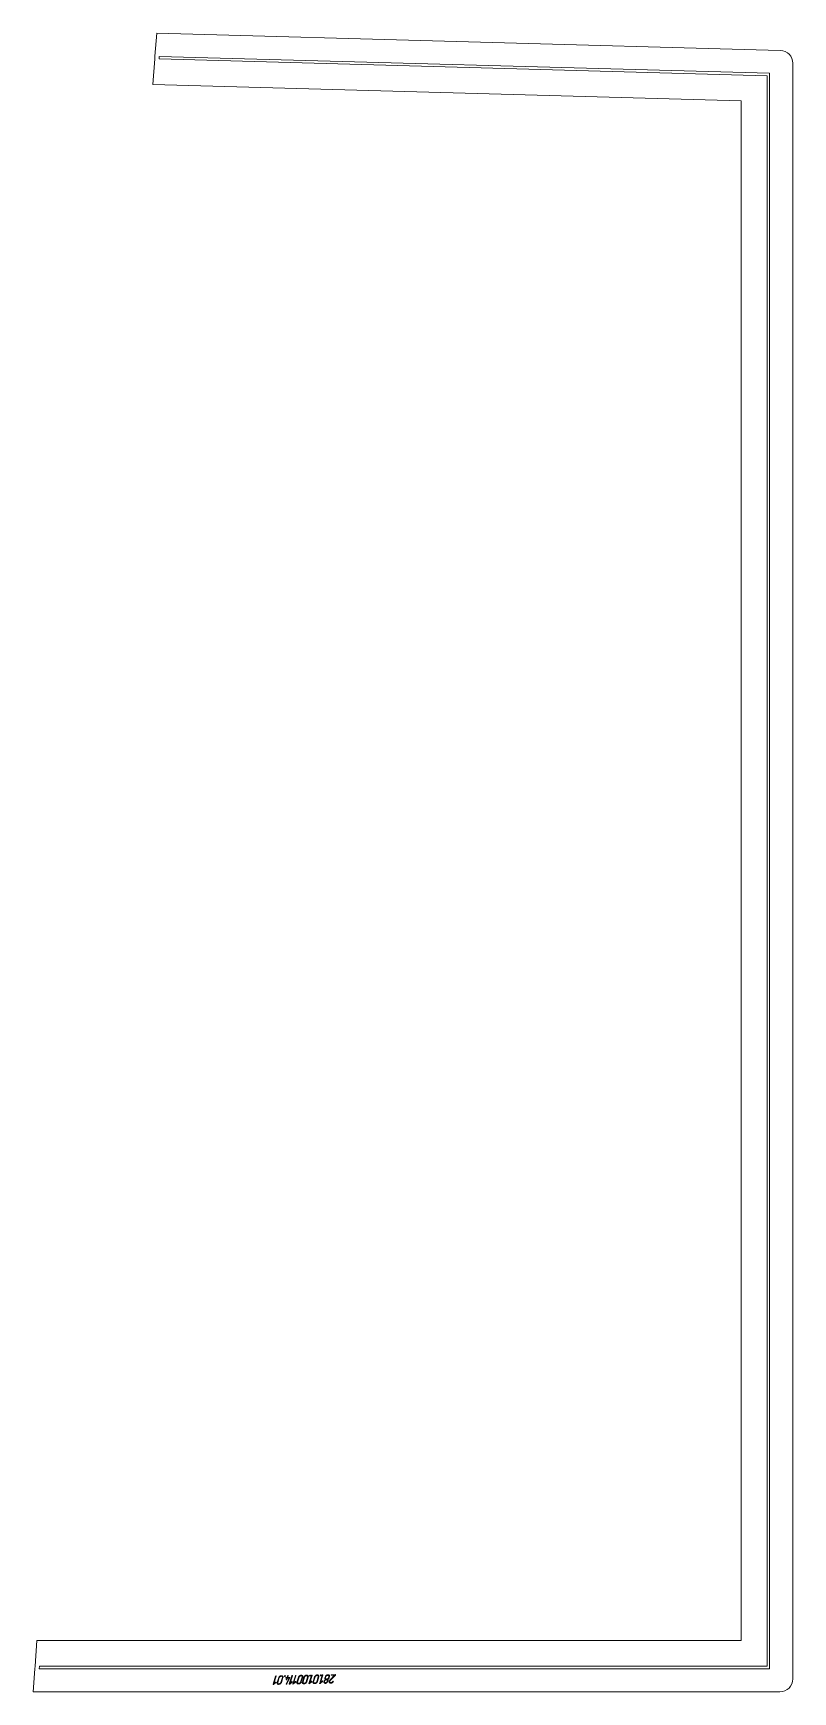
# Model space of a CAD drawing. Header units: millimetres. Extents: x 0 to 885, y 0 to 1932.
import ezdxf

# ---------------------------------------------------------------- set-up
doc = ezdxf.new("R2010")
doc.units = ezdxf.units.MM
doc.linetypes.add('K5LT_BASIC', pattern=[0])
doc.layers.add('Engraving', color=7, linetype='Continuous')

msp = doc.modelspace()

# ---------------------------------------------------------------- linework, layer by layer
at = {"color": 143, "linetype": 'K5LT_BASIC', "lineweight": 15, "true_color": 0x33acca}
for p, q in [((144.2, 1931.7), (142.2, 1904.7)), ((870, 1911.6), (144.2, 1931.7)), ((142, 1901.7), (139.7, 1871.8)), ((141.9, 1901.7), (142.2, 1904.7)), ((884.6, 15), (884.6, 1896.6)), ((139.7, 1871.8), (824.6, 1852.9)), ((824.6, 1852.9), (824.6, 60)), ((4.9, 60), (2.7, 30)), ((824.6, 60), (4.9, 60)), ((2.5, 27), (0.5, 0)), ((2.5, 27), (2.7, 30)), ((2.5, 27), (2.5, 27)), ((2.7, 30), (2.7, 30)), ((0.5, 0), (869.6, 0))]:
    msp.add_line(p, q, dxfattribs=at)
for centre, start, end in [((869.6, 1896.6), 0, 88.42), ((869.6, 15), 270, 360)]:
    msp.add_arc(centre, 15, start, end, dxfattribs=at)
at = {"layer": 'Engraving', "color": 143, "linetype": 'K5LT_BASIC', "lineweight": 15, "true_color": 0x33acca}
for p, q in [((141.9, 1901.7), (142, 1901.7)), ((142.2, 1904.7), (142.2, 1904.7)), ((146.9, 1901.6), (147.2, 1904.6)), ((854.6, 1882.1), (146.9, 1901.6)), ((147.2, 1904.6), (857.6, 1885)), ((854.6, 30), (854.6, 1882.1)), ((857.6, 1885), (857.6, 27)), ((7.7, 30), (7.5, 27)), ((857.6, 27), (7.5, 27)), ((7.7, 30), (854.6, 30)), ((318.4, 19.4), (319.1, 19.4)), ((330.8, 19.7), (331.6, 19.7)), ((333.9, 10.1), (336.8, 19.4)), ((337.5, 19.5), (334.9, 11)), ((343.3, 19.9), (344, 20)), ((346, 13.9), (351.2, 19.4)), ((352.2, 19.6), (346.5, 13.6)), ((351.2, 19.4), (347.6, 19.3)), ((347.9, 20), (352.1, 20.1)), ((279.7, 9), (282.6, 18.3)), ((283, 10.9), (280.2, 8.7)), ((283.3, 18.3), (280.6, 9.8)), ((280.6, 9.8), (282.6, 11.4)), ((284.4, 10.8), (286.2, 16.6)), ((285.1, 10.9), (286.9, 16.6)), ((286.6, 8.8), (285.9, 8.7)), ((286.8, 9.5), (286.1, 9.5)), ((290.5, 16.7), (288.7, 10.9)), ((288.8, 18), (289.5, 18.1)), ((289.1, 18.8), (289.8, 18.8)), ((291.2, 16.7), (289.4, 10.9)), ((295.6, 16.1), (294.6, 16)), ((294.8, 16.8), (295.9, 16.8)), ((294.9, 9.4), (298.4, 16.1)), ((294.9, 9.3), (294.9, 9.4)), ((295.1, 14.3), (295.6, 16.1)), ((295.4, 9), (295.2, 8.9)), ((299.3, 16.4), (295.6, 9.2)), ((296.4, 16.1), (295.8, 14.3)), ((295.9, 16.8), (296.4, 18.6)), ((298.4, 16.1), (296.4, 16.1)), ((297.1, 18.6), (296.6, 16.8)), ((296.6, 16.8), (299.1, 16.8)), ((298.4, 9.4), (301.4, 18.7)), ((301.8, 11.3), (299, 9.1)), ((299.3, 16.5), (299.3, 16.4)), ((302.1, 18.7), (299.4, 10.2)), ((299.4, 10.2), (301.4, 11.8)), ((302.7, 9.5), (305.6, 18.8)), ((306, 11.4), (303.2, 9.2)), ((306.3, 18.8), (303.6, 10.3)), ((303.6, 10.3), (305.7, 11.9)), ((307.4, 11.3), (309.2, 17.1)), ((308.2, 11.4), (310, 17.1)), ((309.6, 9.3), (308.9, 9.2)), ((309.8, 10), (309.1, 10)), ((313.5, 17.2), (311.7, 11.4)), ((311.8, 18.5), (312.5, 18.6)), ((312.1, 19.3), (312.8, 19.3)), ((314.2, 17.2), (312.4, 11.5)), ((313.8, 11.5), (315.6, 17.2)), ((314.5, 11.5), (316.3, 17.2)), ((316, 9.4), (315.3, 9.4)), ((316.2, 10.1), (315.5, 10.1)), ((319.9, 17.3), (318.1, 11.6)), ((318.2, 18.7), (318.9, 18.7)), ((320.6, 17.3), (318.8, 11.6)), ((321.4, 9.9), (324.4, 19.2)), ((324.8, 11.8), (322, 9.6)), ((325.1, 19.2), (322.4, 10.7)), ((322.4, 10.7), (324.4, 12.3)), ((326.2, 11.8), (328, 17.5)), ((326.9, 11.8), (328.7, 17.5)), ((328.4, 9.7), (327.7, 9.7)), ((328.6, 10.4), (327.9, 10.4)), ((332.3, 17.6), (330.5, 11.8)), ((330.6, 19), (331.3, 19)), ((333, 17.6), (331.2, 11.9)), ((337.2, 12.1), (334.4, 9.9)), ((334.9, 11), (336.9, 12.6)), ((338.9, 11.8), (339, 12)), ((338.9, 11.6), (338.9, 11.8)), ((338.9, 11.2), (338.9, 11.6)), ((339, 12), (339.2, 12.8)), ((339.7, 12), (340, 12.8)), ((340, 16.3), (340.5, 17.7)), ((340.7, 9.9), (340.5, 9.9)), ((340.7, 16.3), (341.2, 17.8)), ((340.9, 10), (340.7, 9.9)), ((341.3, 10.1), (340.9, 10)), ((342.4, 15), (341.7, 14.9)), ((342.8, 12.8), (342.6, 12.1)), ((343.1, 19.2), (343.8, 19.2)), ((343.5, 12.8), (343.3, 12.1)), ((344.7, 17.8), (344.3, 16.4)), ((345.4, 17.9), (345, 16.4)), ((346.2, 13.3), (346, 13)), ((346.5, 13.6), (346.2, 13.3)), ((349.8, 11.9), (349.7, 11.8))]:
    msp.add_line(p, q, dxfattribs=at)
for points in [[(318.4, 19.4), (317.5, 19.4), (316.7, 18.7)], [(320.4, 18.8), (319.9, 19.4), (319.1, 19.4)], [(322.5, 19.3), (322.3, 19.1), (322.2, 18.9)], [(322.9, 19.5), (322.7, 19.5), (322.5, 19.3)], [(323.3, 19.4), (323.2, 19.5), (322.9, 19.5)], [(323.3, 19), (323.4, 19.2), (323.3, 19.4)], [(324.6, 19.4), (324.4, 19.3), (324.4, 19.2)], [(324.9, 19.5), (324.7, 19.5), (324.6, 19.4)], [(325.1, 19.5), (324.9, 19.5), (324.9, 19.5)], [(325.1, 19.2), (325.2, 19.4), (325.1, 19.5)], [(330.8, 19.7), (330, 19.7), (329.1, 19)], [(332.8, 19.1), (332.4, 19.7), (331.6, 19.7)], [(334.9, 19.6), (334.7, 19.4), (334.7, 19.2)], [(335.4, 19.8), (335.1, 19.8), (334.9, 19.6)], [(335.7, 19.6), (335.6, 19.8), (335.4, 19.8)], [(335.7, 19.2), (335.8, 19.5), (335.7, 19.6)], [(337, 19.7), (336.9, 19.6), (336.8, 19.4)], [(337.3, 19.8), (337.1, 19.8), (337, 19.7)], [(337.5, 19.7), (337.3, 19.8), (337.3, 19.8)], [(337.5, 19.5), (337.6, 19.6), (337.5, 19.7)], [(343.3, 19.9), (342.4, 19.9), (341.6, 19.3)], [(345.3, 19.4), (344.8, 20), (344, 20)], [(345.4, 17.9), (345.7, 18.8), (345.3, 19.4)], [(347.6, 19.9), (347.4, 19.8), (347.4, 19.7)], [(347.4, 19.7), (347.4, 19.5), (347.4, 19.4)], [(347.4, 19.4), (347.5, 19.3), (347.6, 19.3)], [(347.9, 20), (347.7, 20), (347.6, 19.9)], [(352.3, 20), (352.2, 20.1), (352.1, 20.1)], [(352.2, 19.6), (352.3, 19.7), (352.3, 19.8)], [(352.3, 19.8), (352.4, 19.9), (352.3, 20)], [(279.7, 9), (279.6, 8.8), (279.7, 8.7)], [(279.7, 8.7), (279.8, 8.6), (279.9, 8.6)], [(279.9, 8.6), (280, 8.6), (280.2, 8.7)], [(282.8, 18.5), (282.6, 18.4), (282.6, 18.3)], [(282.9, 11.5), (282.8, 11.5), (282.6, 11.4)], [(283.1, 18.6), (282.9, 18.6), (282.8, 18.5)], [(283.1, 11.4), (283.1, 11.5), (282.9, 11.5)], [(283, 10.9), (283.1, 11.1), (283.2, 11.2)], [(283.3, 18.5), (283.1, 18.6), (283.1, 18.6)], [(283.2, 11.2), (283.2, 11.3), (283.1, 11.4)], [(283.3, 18.3), (283.4, 18.5), (283.3, 18.5)], [(284.4, 10.8), (284.1, 9.9), (284.6, 9.3)], [(284.6, 9.3), (285, 8.7), (285.9, 8.7)], [(285.1, 10.9), (285, 10.3), (285.2, 9.9)], [(285.2, 9.9), (285.5, 9.4), (286.1, 9.5)], [(287.3, 18.1), (286.5, 17.4), (286.2, 16.6)], [(286.6, 8.8), (287.5, 8.8), (288.3, 9.4)], [(286.8, 9.5), (287.4, 9.5), (288, 9.9)], [(287.7, 17.6), (287.1, 17.2), (286.9, 16.6)], [(289.1, 18.8), (288.2, 18.7), (287.3, 18.1)], [(288.8, 18), (288.2, 18), (287.7, 17.6)], [(288, 9.9), (288.5, 10.3), (288.7, 10.9)], [(288.3, 9.4), (289.1, 10.1), (289.4, 10.9)], [(290.4, 17.7), (290.1, 18.1), (289.5, 18.1)], [(291, 18.2), (290.6, 18.8), (289.8, 18.8)], [(290.5, 16.7), (290.7, 17.2), (290.4, 17.7)], [(291.2, 16.7), (291.5, 17.6), (291, 18.2)], [(292.9, 18.3), (292.8, 18.1), (292.9, 17.9)], [(293.1, 18.7), (292.9, 18.5), (292.9, 18.3)], [(292.9, 17.9), (293, 17.8), (293.2, 17.8)], [(293.6, 18.9), (293.3, 18.9), (293.1, 18.7)], [(293.2, 17.8), (293.5, 17.8), (293.7, 18)], [(293.9, 18.7), (293.8, 18.9), (293.6, 18.9)], [(293.7, 18), (293.9, 18.2), (293.9, 18.3)], [(293.9, 18.3), (294, 18.5), (293.9, 18.7)], [(294.5, 16.6), (294.4, 16.5), (294.3, 16.4)], [(294.3, 16.4), (294.3, 16.3), (294.4, 16.1)], [(294.4, 16.1), (294.4, 16), (294.6, 16)], [(294.8, 16.8), (294.6, 16.7), (294.5, 16.6)], [(294.9, 9.3), (294.9, 9.1), (294.9, 9)], [(294.9, 9), (295, 8.9), (295.2, 8.9)], [(295.1, 14.3), (295, 14.1), (295.1, 14)], [(295.1, 14), (295.2, 13.9), (295.3, 13.9)], [(295.3, 13.9), (295.5, 13.9), (295.6, 14)], [(295.4, 9), (295.5, 9.1), (295.6, 9.2)], [(295.6, 14), (295.7, 14.2), (295.8, 14.3)], [(296.6, 18.8), (296.5, 18.7), (296.4, 18.6)], [(296.9, 18.9), (296.7, 18.9), (296.6, 18.8)], [(297.1, 18.8), (297, 18.9), (296.9, 18.9)], [(297.1, 18.6), (297.2, 18.8), (297.1, 18.8)], [(298.4, 9.4), (298.4, 9.2), (298.5, 9.1)], [(298.5, 9.1), (298.5, 9), (298.7, 9)], [(298.7, 9), (298.8, 9), (299, 9.1)], [(299.3, 16.7), (299.2, 16.8), (299.1, 16.8)], [(299.3, 16.5), (299.4, 16.7), (299.3, 16.7)], [(301.6, 18.9), (301.4, 18.8), (301.4, 18.7)], [(301.7, 11.9), (301.6, 11.9), (301.4, 11.8)], [(301.8, 19), (301.7, 19), (301.6, 18.9)], [(301.9, 11.8), (301.8, 11.9), (301.7, 11.9)], [(302.1, 19), (301.9, 19), (301.8, 19)], [(301.8, 11.3), (301.9, 11.5), (301.9, 11.6)], [(301.9, 11.6), (302, 11.7), (301.9, 11.8)], [(302.1, 18.7), (302.1, 18.9), (302.1, 19)], [(302.7, 9.5), (302.6, 9.3), (302.7, 9.2)], [(302.7, 9.2), (302.8, 9.1), (302.9, 9.1)], [(302.9, 9.1), (303.1, 9.1), (303.2, 9.2)], [(305.8, 19), (305.7, 18.9), (305.6, 18.8)], [(305.9, 12), (305.8, 12), (305.7, 11.9)], [(306.1, 19.1), (305.9, 19.1), (305.8, 19)], [(306.2, 11.9), (306.1, 12), (305.9, 12)], [(306, 11.4), (306.2, 11.6), (306.2, 11.7)], [(306.3, 19), (306.1, 19.1), (306.1, 19.1)], [(306.2, 11.7), (306.2, 11.8), (306.2, 11.9)], [(306.3, 18.8), (306.4, 19), (306.3, 19)], [(307.4, 11.3), (307.2, 10.4), (307.6, 9.8)], [(307.6, 9.8), (308, 9.2), (308.9, 9.2)], [(308.2, 11.4), (308, 10.8), (308.3, 10.4)], [(308.3, 10.4), (308.5, 9.9), (309.1, 10)], [(310.4, 18.6), (309.5, 17.9), (309.2, 17.1)], [(309.6, 9.3), (310.5, 9.3), (311.3, 9.9)], [(309.8, 10), (310.4, 10), (311, 10.4)], [(310.7, 18.1), (310.2, 17.7), (310, 17.1)], [(312.1, 19.3), (311.2, 19.2), (310.4, 18.6)], [(311.8, 18.5), (311.3, 18.5), (310.7, 18.1)], [(311, 10.4), (311.5, 10.8), (311.7, 11.4)], [(311.3, 9.9), (312.2, 10.6), (312.4, 11.5)], [(313.4, 18.2), (313.1, 18.6), (312.5, 18.6)], [(314.1, 18.7), (313.6, 19.3), (312.8, 19.3)], [(313.5, 17.2), (313.7, 17.7), (313.4, 18.2)], [(313.8, 11.5), (313.5, 10.6), (313.9, 10)], [(313.9, 10), (314.4, 9.4), (315.3, 9.4)], [(314.2, 17.2), (314.5, 18.1), (314.1, 18.7)], [(314.5, 11.5), (314.3, 10.9), (314.6, 10.5)], [(314.6, 10.5), (314.9, 10.1), (315.5, 10.1)], [(316.7, 18.7), (315.9, 18.1), (315.6, 17.2)], [(316, 9.4), (316.9, 9.4), (317.7, 10.1)], [(316.2, 10.1), (316.8, 10.1), (317.3, 10.6)], [(317.1, 18.3), (316.5, 17.8), (316.3, 17.2)], [(318.2, 18.7), (317.6, 18.7), (317.1, 18.3)], [(317.3, 10.6), (317.9, 11), (318.1, 11.6)], [(317.7, 10.1), (318.5, 10.7), (318.8, 11.6)], [(319.8, 18.3), (319.5, 18.7), (318.9, 18.7)], [(319.9, 17.3), (320, 17.9), (319.8, 18.3)], [(320.6, 17.3), (320.9, 18.2), (320.4, 18.8)], [(321.4, 9.9), (321.4, 9.7), (321.5, 9.6)], [(321.5, 9.6), (321.6, 9.5), (321.7, 9.5)], [(321.7, 9.5), (321.8, 9.5), (322, 9.6)], [(322.2, 18.9), (322.2, 18.8), (322.3, 18.6)], [(322.3, 18.6), (322.4, 18.4), (322.6, 18.4)], [(322.6, 18.4), (322.9, 18.4), (323.1, 18.6)], [(323.1, 18.6), (323.3, 18.9), (323.3, 19)], [(324.7, 12.4), (324.6, 12.4), (324.4, 12.3)], [(324.9, 12.3), (324.9, 12.4), (324.7, 12.4)], [(324.8, 11.8), (324.9, 12), (325, 12.1)], [(325, 12.1), (325, 12.2), (324.9, 12.3)], [(326.2, 11.8), (325.9, 10.9), (326.4, 10.2)], [(326.4, 10.2), (326.8, 9.6), (327.7, 9.7)], [(326.9, 11.8), (326.7, 11.2), (327, 10.8)], [(327, 10.8), (327.3, 10.4), (327.9, 10.4)], [(329.1, 19), (328.3, 18.4), (328, 17.5)], [(328.4, 9.7), (329.3, 9.7), (330.1, 10.3)], [(328.6, 10.4), (329.2, 10.4), (329.8, 10.8)], [(329.5, 18.5), (328.9, 18.1), (328.7, 17.5)], [(330.6, 19), (330, 18.9), (329.5, 18.5)], [(329.8, 10.8), (330.3, 11.3), (330.5, 11.8)], [(330.1, 10.3), (330.9, 11), (331.2, 11.9)], [(332.2, 18.6), (331.9, 19), (331.3, 19)], [(332.3, 17.6), (332.5, 18.1), (332.2, 18.6)], [(333, 17.6), (333.3, 18.5), (332.8, 19.1)], [(333.9, 10.1), (333.8, 10), (333.9, 9.9)], [(333.9, 9.9), (334, 9.8), (334.1, 9.8)], [(334.1, 9.8), (334.3, 9.8), (334.4, 9.9)], [(334.7, 19.2), (334.6, 19), (334.7, 18.9)], [(334.7, 18.9), (334.8, 18.7), (335, 18.7)], [(335, 18.7), (335.3, 18.7), (335.5, 18.9)], [(335.5, 18.9), (335.7, 19.1), (335.7, 19.2)], [(337.1, 12.7), (337, 12.7), (336.9, 12.6)], [(337.4, 12.6), (337.3, 12.7), (337.1, 12.7)], [(337.2, 12.1), (337.4, 12.3), (337.4, 12.3)], [(337.4, 12.3), (337.4, 12.5), (337.4, 12.6)], [(338.9, 11.2), (338.9, 10.8), (339.2, 10.5)], [(339.7, 13.7), (339.4, 13.3), (339.2, 12.8)], [(339.2, 10.5), (339.6, 9.9), (340.5, 9.9)], [(340.6, 14.4), (340.1, 14.1), (339.7, 13.7)], [(339.7, 12), (339.5, 11.4), (339.8, 11)], [(339.8, 11), (340.1, 10.6), (340.7, 10.6)], [(340, 16.3), (339.8, 15.7), (340, 15.2)], [(340, 15.2), (340.2, 14.7), (340.6, 14.4)], [(340.7, 13.8), (340.1, 13.4), (340, 12.8)], [(341.6, 19.3), (340.8, 18.6), (340.5, 17.7)], [(340.7, 16.3), (340.5, 15.7), (340.8, 15.3)], [(341.8, 14.2), (341.3, 14.2), (340.7, 13.8)], [(340.7, 10.6), (341.3, 10.7), (341.8, 11.1)], [(340.8, 15.3), (341.1, 14.9), (341.7, 14.9)], [(341.9, 18.8), (341.4, 18.4), (341.2, 17.8)], [(341.3, 10.1), (341.8, 10.3), (342.2, 10.6)], [(342.7, 13.8), (342.4, 14.2), (341.8, 14.2)], [(341.8, 11.1), (342.4, 11.5), (342.6, 12.1)], [(343.1, 19.2), (342.5, 19.2), (341.9, 18.8)], [(342.2, 10.6), (343, 11.3), (343.3, 12.1)], [(342.4, 15), (343, 15), (343.5, 15.4)], [(342.8, 12.8), (343, 13.4), (342.7, 13.8)], [(343.2, 14.5), (343.9, 14.9), (344.4, 15.4)], [(343.6, 13.8), (343.5, 14.2), (343.2, 14.5)], [(343.5, 15.4), (344.1, 15.8), (344.3, 16.4)], [(343.5, 12.8), (343.7, 13.4), (343.6, 13.8)], [(344.6, 18.8), (344.3, 19.3), (343.8, 19.2)], [(344.4, 15.4), (344.8, 15.9), (345, 16.4)], [(344.7, 17.8), (344.9, 18.4), (344.6, 18.8)], [(345, 12.5), (344.7, 11.4), (345.3, 10.7)], [(345.4, 13.2), (345.2, 12.8), (345, 12.5)], [(345.3, 10.7), (345.9, 10), (346.9, 10.1)], [(346, 13.9), (345.6, 13.5), (345.4, 13.2)], [(346, 11.3), (345.6, 11.8), (345.8, 12.5)], [(345.8, 12.5), (345.9, 12.8), (346, 13)], [(346.5, 10.9), (346.2, 11.1), (346, 11.3)], [(347.1, 10.8), (346.8, 10.8), (346.5, 10.9)], [(346.9, 10.1), (347.7, 10.1), (348.4, 10.5)], [(348.1, 11.1), (347.6, 10.8), (347.1, 10.8)], [(349.1, 12), (348.6, 11.4), (348.1, 11.1)], [(348.4, 10.5), (349.1, 10.9), (349.7, 11.8)], [(349.3, 12.2), (349.2, 12.2), (349.1, 12)], [(349.5, 12.3), (349.4, 12.3), (349.3, 12.2)], [(349.7, 12.2), (349.7, 12.3), (349.5, 12.3)], [(349.8, 11.9), (349.8, 12.1), (349.7, 12.2)]]:
    msp.add_open_spline(points, degree=2, dxfattribs=at)

doc.saveas('drawing.dxf')
